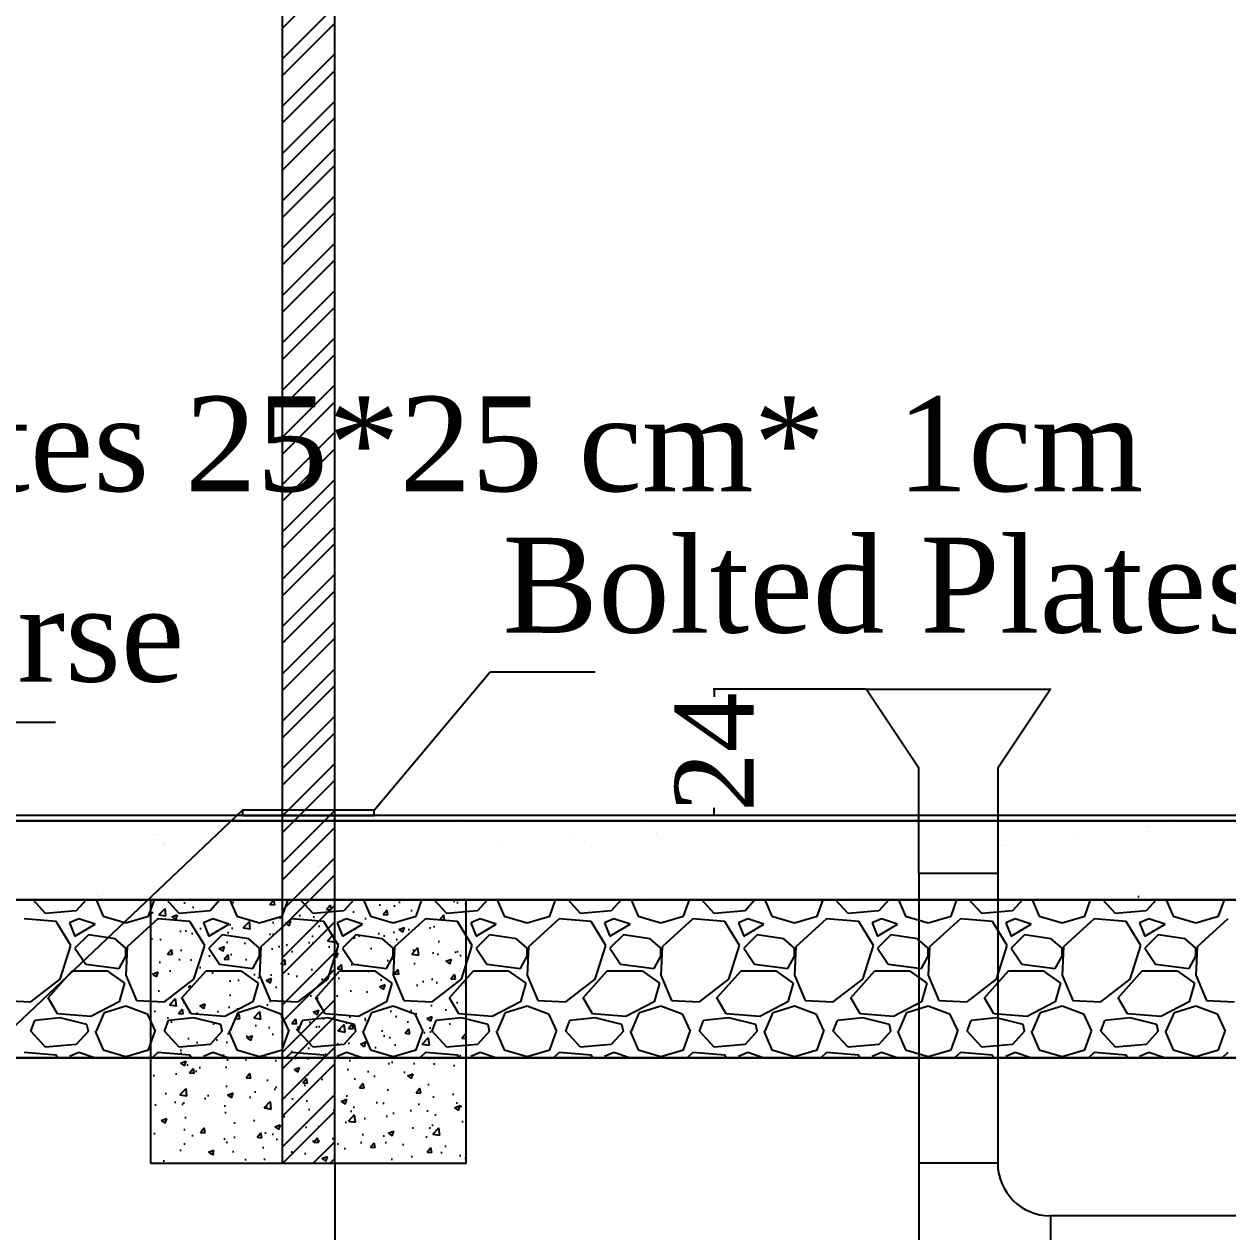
# Model space of a CAD drawing. Header units: centimetres. Extents: x 19229 to 51025, y 9487 to 24710.
# Drawn here: x 26334.9 to 26563.5, y 10765.9 to 10995.2 of the extents above; entities that cross this region are included whole.
import ezdxf

# ---------------------------------------------------------------- set-up
doc = ezdxf.new("R2010")
doc.units = ezdxf.units.CM
doc.layers.get('0').update_dxf_attribs({"linetype": 'CONTINUOUS'})
doc.layers.get('DEFPOINTS').update_dxf_attribs({"linetype": 'CONTINUOUS'})
doc.styles.add('style2', font='times.ttf', dxfattribs={"height": 15})
doc.styles.add('style3', font='times.ttf', dxfattribs={"height": 25})
doc.dimstyles.get("Standard").update_dxf_attribs({"dimtxt": 15, "dimasz": 0.18, "dimexe": 0.18, "dimexo": 0.0625, "dimgap": 0.09, "dimtad": 0, "dimdec": 0, "dimzin": 0, "dimdsep": 46, "dimtxsty": 'style2', "dimcen": 0.09, "dimadec": 0, "dimazin": 0, "dimtfac": 1, "dimtdec": 0, "dimtofl": 0, "dimtmove": 0, "dimatfit": 3, "dimfxl": 1, "dimtolj": 1, "dimtzin": 0, "dimarcsym": 0})
pattern_1 = [(37.5, (3570.38, 1228.156), (-1.60003, 48.941324), [0, -38.608, 0, -43.18, 0, -41.275]), (7.5, (3570.38, 1228.156), (44.95233, 71.68251), [0, -20.828, 0, -34.798, 0, -13.335]), (327.5, (3539.136, 1228.156), (79.09924, 0.14372), [0, -12.7, 0, -45.72, 0, -59.69]), (317.5, (3539.136, 1228.156), (76.35565, 22.29293), [0, -6.35, 0, -29.972, 0, -34.29])]

# ---------------------------------------------------------------- blocks, each defined once
blk = doc.blocks.new('*D46')
at = {"color": 0, "lineweight": -2, "transparency": 16777216}
for p, q in [((26494.71, 10868.91), (26465.74, 10868.91)), ((26465.92, 10868.73), (26465.92, 10867.45)), ((26465.92, 10845.09), (26465.92, 10846.36)), ((26494.71, 10844.91), (26465.74, 10844.91))]:
    blk.add_line(p, q, dxfattribs=at)
at = {"color": 0, "transparency": 16777216}
for points in [[(26465.89, 10868.73), (26465.95, 10868.73), (26465.92, 10868.91)], [(26465.89, 10845.09), (26465.95, 10845.09), (26465.92, 10844.91)]]:
    blk.add_solid(points, dxfattribs=at)
at = {"layer": 'DEFPOINTS', "color": 0, "transparency": 16777216}
for p in [(26494.77, 10868.91), (26465.92, 10844.91), (26494.77, 10844.91)]:
    blk.add_point(p, dxfattribs=at)
at = {"color": 0, "transparency": 16777216, "insert": (26465.92, 10856.91), "char_height": 15, "attachment_point": 5, "rotation": 90, "style": 'style2'}
blk.add_mtext('\\A1;24', dxfattribs=at)

msp = doc.modelspace()

# ---------------------------------------------------------------- hatches: boundary and pattern name
at = {"ltscale": 20}
h = msp.add_hatch(dxfattribs=at)
h.set_pattern_fill('STEEL', scale=2)
h.set_pattern_definition([(45, (-3828.197, 0), (-4.490128, 4.490128), []), (45, (-3828.197, 3.175), (-4.490128, 4.490128), [])])
h.paths.add_polyline_path([(26393.85, 11153.91), (26383.85, 11153.91), (26383.85, 11093.03), (26383.85, 10778.91), (26393.85, 10778.91)])
h = msp.add_hatch()
h.set_pattern_fill('AR-SAND')
h.set_pattern_definition(pattern_1)
h.paths.add_polyline_path([(26608.86, 10843.91), (26209.96, 10843.91), (26209.96, 10833.91), (26209.96, 10828.91), (26608.86, 10828.91)])
h = msp.add_hatch()
h.set_pattern_fill('AR-SAND')
h.set_pattern_definition(pattern_1)
h.paths.add_polyline_path([(26608.86, 10843.91), (26209.96, 10843.91), (26209.96, 10833.91), (26209.96, 10828.91), (26608.86, 10828.91)])
at = {"ltscale": 500}
h = msp.add_hatch(dxfattribs=at)
h.set_pattern_fill('CONCRETE_C', scale=1.5, pattern_type=2)
h.set_pattern_definition([(50, (4092.806, 1166.579), (10.7589027, -0.941282), [1.125, -12.375]), (355, (4092.806, 1166.579), (-2.08127, 11.282882), [0.9, -9.9]), (100.4514, (4093.703, 1166.5), (8.6776407, 10.341593), [0.956103, -10.5171317]), (46.1842, (4092.806, 1169.579), (16.008616, -2.482785), [1.6875, -18.5625]), (96.6356, (4094.14, 1169.372), (14.019941, 14.611768), [1.434154, -15.775695]), (351.1842, (4092.806, 1169.579), (14.019929, 14.611779), [1.35, -14.85]), (21, (4094.306, 1168.829), (8.9536058, -6.0392834), [1.125, -12.375]), (326, (4094.306, 1168.829), (3.64973, 10.8772507), [0.9, -9.9]), (71.4514, (4095.052, 1168.325), (12.6033394, 4.8379575), [0.956103, -10.5171317]), (37.5, (4092.806, 1166.5786), (0.1823978, 4.9934078), [0, -9.78, 0, -10.05, 0, -9.9375]), (7.5, (4092.806, 1166.5786), (3.9460431, 5.9161757), [0, -5.73, 0, -9.555, 0, -3.7875]), (327.5, (4089.461, 1166.5786), (8.00733654, -0.3383231), [0, -3.75, 0, -11.7, 0, -15.525]), (317.5, (4087.961, 1166.5786), (8.7477925, 1.5015747), [0, -4.875, 0, -7.77, 0, -11.025])])
h.paths.add_polyline_path([(26418.85, 10828.91), (26358.85, 10828.91), (26358.85, 10778.91), (26418.85, 10778.91)])

# ---------------------------------------------------------------- linework, layer by layer
at = {"color": 7, "ltscale": 20}
for p, q in [((26383.85, 11088.91), (26383.85, 10778.91)), ((26401.35, 10845.91), (26423.4, 10872.17)), ((26423.4, 10872.17), (26443.31, 10872.17)), ((26108.08, 10862.61), (26340.84, 10862.61)), ((26376.35, 10845.91), (26293.9, 10767.82)), ((26393.85, 10778.91), (26393.85, 10666.95))]:
    msp.add_line(p, q, dxfattribs=at)
at = {"color": 7}
for p, q in [((26607.36, 10844.91), (26168.85, 10844.91)), ((26608.86, 10843.91), (26168.85, 10843.91)), ((26608.86, 10843.91), (26168.85, 10843.91)), ((26168.85, 10843.91), (26608.86, 10843.91)), ((26351.78, 10843.28), (26351.78, 10843.28)), ((26417.62, 10843.3), (26417.62, 10843.3)), ((26437.31, 10843.71), (26437.31, 10843.71)), ((26452.18, 10843.35), (26452.18, 10843.35)), ((26457.64, 10843.53), (26457.64, 10843.53)), ((26552.58, 10843.42), (26552.58, 10843.42)), ((26338.1, 10841.48), (26338.1, 10841.48)), ((26344.32, 10841.22), (26344.32, 10841.22)), ((26345, 10842.39), (26345, 10842.39)), ((26347.65, 10842.74), (26347.65, 10842.74)), ((26360.14, 10841.25), (26360.14, 10841.25)), ((26375.96, 10841.28), (26375.96, 10841.28)), ((26391.78, 10841.31), (26391.78, 10841.31)), ((26407.6, 10841.33), (26407.6, 10841.33)), ((26423.41, 10841.36), (26423.41, 10841.36)), ((26428.31, 10840.95), (26428.31, 10840.95)), ((26434.38, 10841.01), (26434.38, 10841.01)), ((26438.51, 10841.55), (26438.51, 10841.55)), ((26439.23, 10841.39), (26439.23, 10841.39)), ((26445.41, 10842.46), (26445.41, 10842.46)), ((26448.05, 10842.81), (26448.05, 10842.81)), ((26455.02, 10841.38), (26455.02, 10841.38)), ((26455.05, 10841.42), (26455.05, 10841.42)), ((26458.57, 10842.68), (26458.57, 10842.68)), ((26468.32, 10841.55), (26468.32, 10841.55)), ((26470.87, 10841.45), (26470.87, 10841.45)), ((26478.26, 10843.09), (26478.26, 10843.09)), ((26481.32, 10841.49), (26481.32, 10841.49)), ((26486.69, 10841.48), (26486.69, 10841.48)), ((26495.04, 10841.98), (26495.04, 10841.98)), ((26498.59, 10842.91), (26498.59, 10842.91)), ((26499.53, 10842.05), (26499.53, 10842.05)), ((26502.51, 10841.51), (26502.51, 10841.51)), ((26508.33, 10842.15), (26508.33, 10842.15)), ((26518.33, 10841.54), (26518.33, 10841.54)), ((26519.22, 10842.46), (26519.22, 10842.46)), ((26521.33, 10842.09), (26521.33, 10842.09)), ((26534.15, 10841.56), (26534.15, 10841.56)), ((26534.78, 10841.07), (26534.78, 10841.07)), ((26535.05, 10842.58), (26535.05, 10842.58)), ((26538.91, 10841.62), (26538.91, 10841.62)), ((26539.55, 10842.29), (26539.55, 10842.29)), ((26540.48, 10841.43), (26540.48, 10841.43)), ((26545.81, 10842.52), (26545.81, 10842.52)), ((26548.35, 10842.75), (26548.35, 10842.75)), ((26548.45, 10842.87), (26548.45, 10842.87)), ((26549.97, 10841.59), (26549.97, 10841.59)), ((26560.17, 10841.84), (26560.17, 10841.84)), ((26561.34, 10842.69), (26561.34, 10842.69)), ((26334.98, 10839.58), (26334.98, 10839.58)), ((26340.13, 10840.5), (26340.13, 10840.5)), ((26346.46, 10839.85), (26346.46, 10839.85)), ((26348.28, 10839.75), (26348.28, 10839.75)), ((26360.46, 10840.32), (26360.46, 10840.32)), ((26361.28, 10839.68), (26361.28, 10839.68)), ((26361.39, 10839.47), (26361.39, 10839.47)), ((26362.28, 10839.88), (26362.28, 10839.88)), ((26375, 10840.18), (26375, 10840.18)), ((26378.1, 10839.91), (26378.1, 10839.91)), ((26381.08, 10839.87), (26381.08, 10839.87)), ((26388.29, 10840.35), (26388.29, 10840.35)), ((26393.92, 10839.94), (26393.92, 10839.94)), ((26401.29, 10840.28), (26401.29, 10840.28)), ((26401.41, 10839.7), (26401.41, 10839.7)), ((26402.35, 10838.84), (26402.35, 10838.84)), ((26409.74, 10839.97), (26409.74, 10839.97)), ((26415.01, 10840.78), (26415.01, 10840.78)), ((26418.06, 10838.86), (26418.06, 10838.86)), ((26420.7, 10839.21), (26420.7, 10839.21)), ((26422.04, 10839.25), (26422.04, 10839.25)), ((26424.83, 10839.75), (26424.83, 10839.75)), ((26425.56, 10840), (26425.56, 10840)), ((26431.73, 10840.66), (26431.73, 10840.66)), ((26441.3, 10840.89), (26441.3, 10840.89)), ((26441.38, 10840.03), (26441.38, 10840.03)), ((26442.37, 10839.08), (26442.37, 10839.08)), ((26457.2, 10840.06), (26457.2, 10840.06)), ((26462.99, 10838.63), (26462.99, 10838.63)), ((26473.02, 10840.08), (26473.02, 10840.08)), ((26488.84, 10840.11), (26488.84, 10840.11)), ((26504.66, 10840.14), (26504.66, 10840.14)), ((26518.46, 10838.92), (26518.46, 10838.92)), ((26520.48, 10840.17), (26520.48, 10840.17)), ((26521.11, 10839.27), (26521.11, 10839.27)), ((26525.24, 10839.82), (26525.24, 10839.82)), ((26532.14, 10840.72), (26532.14, 10840.72)), ((26536.3, 10840.2), (26536.3, 10840.2)), ((26552.12, 10840.23), (26552.12, 10840.23)), ((26404.38, 10837.06), (26404.38, 10837.06)), ((26407.03, 10837.41), (26407.03, 10837.41)), ((26411.16, 10837.95), (26411.16, 10837.95)), ((26443.3, 10838.22), (26443.3, 10838.22)), ((26448.47, 10836.36), (26448.47, 10836.36)), ((26475.19, 10836.79), (26475.19, 10836.79)), ((26483.32, 10838.45), (26483.32, 10838.45)), ((26484.26, 10837.59), (26484.26, 10837.59)), ((26488.49, 10836.96), (26488.49, 10836.96)), ((26501.48, 10836.89), (26501.48, 10836.89)), ((26503.95, 10838), (26503.95, 10838)), ((26504.79, 10837.12), (26504.79, 10837.12)), ((26507.43, 10837.47), (26507.43, 10837.47)), ((26511.56, 10838.01), (26511.56, 10838.01)), ((26515.2, 10837.39), (26515.2, 10837.39)), ((26524.27, 10837.83), (26524.27, 10837.83)), ((26525.21, 10836.97), (26525.21, 10836.97)), ((26528.5, 10837.56), (26528.5, 10837.56)), ((26541.5, 10837.5), (26541.5, 10837.5)), ((26544.9, 10837.38), (26544.9, 10837.38)), ((26555.22, 10837.99), (26555.22, 10837.99)), ((26338.35, 10834.91), (26338.35, 10834.91)), ((26341.43, 10834.49), (26341.43, 10834.49)), ((26345.19, 10835.86), (26345.19, 10835.86)), ((26346.12, 10835.01), (26346.12, 10835.01)), ((26354.17, 10834.94), (26354.17, 10834.94)), ((26355.15, 10834.98), (26355.15, 10834.98)), ((26365.81, 10835.42), (26365.81, 10835.42)), ((26368.45, 10835.15), (26368.45, 10835.15)), ((26369.99, 10834.97), (26369.99, 10834.97)), ((26381.44, 10835.09), (26381.44, 10835.09)), ((26383.81, 10834.35), (26383.81, 10834.35)), ((26385.81, 10835), (26385.81, 10835)), ((26386.14, 10835.24), (26386.14, 10835.24)), ((26387.08, 10834.38), (26387.08, 10834.38)), ((26390.71, 10835.26), (26390.71, 10835.26)), ((26393.35, 10835.61), (26393.35, 10835.61)), ((26395.16, 10835.58), (26395.16, 10835.58)), ((26397.48, 10836.15), (26397.48, 10836.15)), ((26401.63, 10835.03), (26401.63, 10835.03)), ((26406.77, 10834.79), (26406.77, 10834.79)), ((26408.46, 10835.75), (26408.46, 10835.75)), ((26417.45, 10835.06), (26417.45, 10835.06)), ((26421.46, 10835.69), (26421.46, 10835.69)), ((26427.09, 10834.62), (26427.09, 10834.62)), ((26433.27, 10835.09), (26433.27, 10835.09)), ((26435.18, 10836.19), (26435.18, 10836.19)), ((26447.72, 10834.17), (26447.72, 10834.17)), ((26449.09, 10835.11), (26449.09, 10835.11)), ((26461.47, 10836.29), (26461.47, 10836.29)), ((26464.91, 10835.14), (26464.91, 10835.14)), ((26480.73, 10835.17), (26480.73, 10835.17)), ((26484.21, 10834.41), (26484.21, 10834.41)), ((26491.11, 10835.32), (26491.11, 10835.32)), ((26493.76, 10835.67), (26493.76, 10835.67)), ((26496.55, 10835.2), (26496.55, 10835.2)), ((26497.89, 10836.21), (26497.89, 10836.21)), ((26512.37, 10835.23), (26512.37, 10835.23)), ((26528.19, 10835.26), (26528.19, 10835.26)), ((26544.01, 10835.29), (26544.01, 10835.29)), ((26559.83, 10835.32), (26559.83, 10835.32)), ((26366.01, 10832), (26366.01, 10832)), ((26370.14, 10832.55), (26370.14, 10832.55)), ((26377.04, 10833.46), (26377.04, 10833.46)), ((26379.68, 10833.81), (26379.68, 10833.81)), ((26428.03, 10833.76), (26428.03, 10833.76)), ((26466.41, 10832.07), (26466.41, 10832.07)), ((26468.05, 10833.99), (26468.05, 10833.99)), ((26468.64, 10831.76), (26468.64, 10831.76)), ((26468.98, 10833.14), (26468.98, 10833.14)), ((26470.54, 10832.61), (26470.54, 10832.61)), ((26477.44, 10833.52), (26477.44, 10833.52)), ((26480.08, 10833.87), (26480.08, 10833.87)), ((26488.68, 10833.54), (26488.68, 10833.54)), ((26495.36, 10832.19), (26495.36, 10832.19)), ((26504.77, 10833.91), (26504.77, 10763.91)), ((26508.65, 10832.36), (26508.65, 10832.36)), ((26509, 10833.37), (26509, 10833.37)), ((26509.94, 10832.51), (26509.94, 10832.51)), ((26519.77, 10833.91), (26519.77, 10778.91)), ((26521.65, 10832.3), (26521.65, 10832.3)), ((26529.63, 10832.92), (26529.63, 10832.92)), ((26535.37, 10832.8), (26535.37, 10832.8)), ((26548.67, 10832.97), (26548.67, 10832.97)), ((26549.96, 10832.75), (26549.96, 10832.75)), ((26550.89, 10831.89), (26550.89, 10831.89)), ((26561.66, 10832.9), (26561.66, 10832.9)), ((26335.3, 10829.79), (26335.3, 10829.79)), ((26348.6, 10829.96), (26348.6, 10829.96)), ((26349.69, 10829.86), (26349.69, 10829.86)), ((26350.54, 10830.96), (26350.54, 10830.96)), ((26352.33, 10830.2), (26352.33, 10830.2)), ((26356.46, 10830.75), (26356.46, 10830.75)), ((26361.6, 10829.89), (26361.6, 10829.89)), ((26363.36, 10831.66), (26363.36, 10831.66)), ((26370.87, 10830.78), (26370.87, 10830.78)), ((26371.81, 10829.92), (26371.81, 10829.92)), ((26375.32, 10830.39), (26375.32, 10830.39)), ((26388.61, 10830.56), (26388.61, 10830.56)), ((26391.5, 10830.33), (26391.5, 10830.33)), ((26401.61, 10830.5), (26401.61, 10830.5)), ((26411.82, 10830.16), (26411.82, 10830.16)), ((26415.33, 10830.99), (26415.33, 10830.99)), ((26428.63, 10831.16), (26428.63, 10831.16)), ((26432.45, 10829.71), (26432.45, 10829.71)), ((26441.62, 10831.1), (26441.62, 10831.1)), ((26450.09, 10829.92), (26450.09, 10829.92)), ((26452.73, 10830.27), (26452.73, 10830.27)), ((26452.78, 10829.53), (26452.78, 10829.53)), ((26455.34, 10831.59), (26455.34, 10831.59)), ((26456.86, 10830.81), (26456.86, 10830.81)), ((26463.76, 10831.72), (26463.76, 10831.72)), ((26481.64, 10831.7), (26481.64, 10831.7)), ((26550.49, 10829.99), (26550.49, 10829.99)), ((26553.14, 10830.34), (26553.14, 10830.34)), ((26557.27, 10830.88), (26557.27, 10830.88)), ((26633.86, 10828.91), (26168.85, 10828.91)), ((26608.86, 10828.91), (26168.85, 10828.91)), ((26168.85, 10828.91), (26608.86, 10828.91)), ((26338.94, 10826.31), (26336.56, 10828.91)), ((26342.79, 10828.95), (26342.79, 10828.95)), ((26346.66, 10828.91), (26344.78, 10826.82)), ((26348.53, 10828.91), (26349.86, 10825.8)), ((26358.5, 10825.8), (26359.61, 10828.91)), ((26364.34, 10826.31), (26361.96, 10828.91)), ((26372.06, 10828.91), (26370.18, 10826.82)), ((26373.93, 10828.91), (26375.26, 10825.8)), ((26383.9, 10825.8), (26385.01, 10828.91)), ((26389.74, 10826.31), (26387.36, 10828.91)), ((26397.46, 10828.91), (26395.58, 10826.82)), ((26399.33, 10828.91), (26400.66, 10825.8)), ((26409.3, 10825.8), (26410.41, 10828.91)), ((26412.76, 10829.3), (26412.76, 10829.3)), ((26415.14, 10826.31), (26412.76, 10828.91)), ((26422.86, 10828.91), (26420.98, 10826.82)), ((26424.73, 10828.91), (26426.06, 10825.8)), ((26434.7, 10825.8), (26435.81, 10828.91)), ((26440.54, 10826.31), (26438.16, 10828.91)), ((26443.19, 10829.01), (26443.19, 10829.01)), ((26448.26, 10828.91), (26446.38, 10826.82)), ((26450.13, 10828.91), (26451.46, 10825.8)), ((26460.1, 10825.8), (26461.21, 10828.91)), ((26465.94, 10826.31), (26463.56, 10828.91)), ((26473.66, 10828.91), (26471.78, 10826.82)), ((26473.4, 10829.09), (26473.4, 10829.09)), ((26475.53, 10828.91), (26476.86, 10825.8)), ((26485.5, 10825.8), (26486.61, 10828.91)), ((26491.34, 10826.31), (26488.96, 10828.91)), ((26493.73, 10828.91), (26493.73, 10828.91)), ((26499.06, 10828.91), (26497.18, 10826.82)), ((26500.93, 10828.91), (26502.26, 10825.8)), ((26510.9, 10825.8), (26512.01, 10828.91)), ((26516.74, 10826.31), (26514.36, 10828.91)), ((26524.46, 10828.91), (26522.58, 10826.82)), ((26526.33, 10828.91), (26527.66, 10825.8)), ((26536.3, 10825.8), (26537.41, 10828.91)), ((26542.14, 10826.31), (26539.76, 10828.91)), ((26543.59, 10829.08), (26543.59, 10829.08)), ((26549.86, 10828.91), (26547.98, 10826.82)), ((26551.73, 10828.91), (26553.06, 10825.8)), ((26561.7, 10825.8), (26562.81, 10828.91)), ((26340.97, 10824.78), (26334.87, 10825.29)), ((26344.78, 10826.82), (26338.94, 10826.31)), ((26345.29, 10825.29), (26343.51, 10824.53)), ((26348.34, 10824.28), (26345.29, 10825.29)), ((26349.86, 10825.8), (26354.18, 10824.53)), ((26354.18, 10824.53), (26358.5, 10825.8)), ((26360.27, 10825.29), (26354.43, 10819.96)), ((26366.37, 10824.78), (26360.27, 10825.29)), ((26370.18, 10826.82), (26364.34, 10826.31)), ((26370.69, 10825.29), (26368.91, 10824.53)), ((26373.74, 10824.28), (26370.69, 10825.29)), ((26375.26, 10825.8), (26379.58, 10824.53)), ((26379.58, 10824.53), (26383.9, 10825.8)), ((26385.67, 10825.29), (26379.83, 10819.96)), ((26391.77, 10824.78), (26385.67, 10825.29)), ((26395.58, 10826.82), (26389.74, 10826.31)), ((26396.09, 10825.29), (26394.31, 10824.53)), ((26399.14, 10824.28), (26396.09, 10825.29)), ((26400.66, 10825.8), (26404.98, 10824.53)), ((26404.98, 10824.53), (26409.3, 10825.8)), ((26411.07, 10825.29), (26405.23, 10819.96)), ((26417.17, 10824.78), (26411.07, 10825.29)), ((26420.98, 10826.82), (26415.14, 10826.31)), ((26421.49, 10825.29), (26419.71, 10824.53)), ((26424.54, 10824.28), (26421.49, 10825.29)), ((26426.06, 10825.8), (26430.38, 10824.53)), ((26430.38, 10824.53), (26434.7, 10825.8)), ((26436.47, 10825.29), (26430.63, 10819.96)), ((26442.57, 10824.78), (26436.47, 10825.29)), ((26446.38, 10826.82), (26440.54, 10826.31)), ((26446.89, 10825.29), (26445.11, 10824.53)), ((26449.94, 10824.28), (26446.89, 10825.29)), ((26451.46, 10825.8), (26455.78, 10824.53)), ((26455.78, 10824.53), (26460.1, 10825.8)), ((26461.87, 10825.29), (26456.03, 10819.96)), ((26467.97, 10824.78), (26461.87, 10825.29)), ((26471.78, 10826.82), (26465.94, 10826.31)), ((26472.29, 10825.29), (26470.51, 10824.53)), ((26475.34, 10824.28), (26472.29, 10825.29)), ((26476.86, 10825.8), (26481.18, 10824.53)), ((26481.18, 10824.53), (26485.5, 10825.8)), ((26487.27, 10825.29), (26481.43, 10819.96)), ((26493.37, 10824.78), (26487.27, 10825.29)), ((26497.18, 10826.82), (26491.34, 10826.31)), ((26497.69, 10825.29), (26495.91, 10824.53)), ((26500.74, 10824.28), (26497.69, 10825.29)), ((26502.26, 10825.8), (26506.58, 10824.53)), ((26506.58, 10824.53), (26510.9, 10825.8)), ((26512.67, 10825.29), (26506.83, 10819.96)), ((26518.77, 10824.78), (26512.67, 10825.29)), ((26522.58, 10826.82), (26516.74, 10826.31)), ((26523.09, 10825.29), (26521.31, 10824.53)), ((26526.14, 10824.28), (26523.09, 10825.29)), ((26527.66, 10825.8), (26531.98, 10824.53)), ((26531.98, 10824.53), (26536.3, 10825.8)), ((26538.07, 10825.29), (26532.23, 10819.96)), ((26544.17, 10824.78), (26538.07, 10825.29)), ((26547.98, 10826.82), (26542.14, 10826.31)), ((26548.49, 10825.29), (26546.71, 10824.53)), ((26551.54, 10824.28), (26548.49, 10825.29)), ((26553.06, 10825.8), (26557.38, 10824.53)), ((26557.38, 10824.53), (26561.7, 10825.8)), ((26563.47, 10825.29), (26557.63, 10819.96)), ((26343.76, 10820.21), (26340.97, 10824.78)), ((26343.51, 10824.53), (26344.53, 10821.99)), ((26344.53, 10821.99), (26348.34, 10824.28)), ((26369.16, 10820.21), (26366.37, 10824.78)), ((26368.91, 10824.53), (26369.93, 10821.99)), ((26369.93, 10821.99), (26373.74, 10824.28)), ((26394.56, 10820.21), (26391.77, 10824.78)), ((26394.31, 10824.53), (26395.33, 10821.99)), ((26395.33, 10821.99), (26399.14, 10824.28)), ((26419.96, 10820.21), (26417.17, 10824.78)), ((26419.71, 10824.53), (26420.73, 10821.99)), ((26420.73, 10821.99), (26424.54, 10824.28)), ((26445.36, 10820.21), (26442.57, 10824.78)), ((26445.11, 10824.53), (26446.13, 10821.99)), ((26446.13, 10821.99), (26449.94, 10824.28)), ((26470.76, 10820.21), (26467.97, 10824.78)), ((26470.51, 10824.53), (26471.53, 10821.99)), ((26471.53, 10821.99), (26475.34, 10824.28)), ((26496.16, 10820.21), (26493.37, 10824.78)), ((26495.91, 10824.53), (26496.93, 10821.99)), ((26496.93, 10821.99), (26500.74, 10824.28)), ((26521.56, 10820.21), (26518.77, 10824.78)), ((26521.31, 10824.53), (26522.33, 10821.99)), ((26522.33, 10821.99), (26526.14, 10824.28)), ((26546.96, 10820.21), (26544.17, 10824.78)), ((26546.71, 10824.53), (26547.73, 10821.99)), ((26547.73, 10821.99), (26551.54, 10824.28)), ((26347.07, 10822.24), (26344.53, 10819.7)), ((26352.15, 10821.48), (26347.07, 10822.24)), ((26354.18, 10819.7), (26352.15, 10821.48)), ((26372.47, 10822.24), (26369.93, 10819.7)), ((26377.55, 10821.48), (26372.47, 10822.24)), ((26379.58, 10819.7), (26377.55, 10821.48)), ((26397.87, 10822.24), (26395.33, 10819.7)), ((26402.95, 10821.48), (26397.87, 10822.24)), ((26404.98, 10819.7), (26402.95, 10821.48)), ((26423.27, 10822.24), (26420.73, 10819.7)), ((26428.35, 10821.48), (26423.27, 10822.24)), ((26430.38, 10819.7), (26428.35, 10821.48)), ((26448.67, 10822.24), (26446.13, 10819.7)), ((26453.75, 10821.48), (26448.67, 10822.24)), ((26455.78, 10819.7), (26453.75, 10821.48)), ((26474.07, 10822.24), (26471.53, 10819.7)), ((26479.15, 10821.48), (26474.07, 10822.24)), ((26481.18, 10819.7), (26479.15, 10821.48)), ((26499.47, 10822.24), (26496.93, 10819.7)), ((26504.55, 10821.48), (26499.47, 10822.24)), ((26506.58, 10819.7), (26504.55, 10821.48)), ((26524.87, 10822.24), (26522.33, 10819.7)), ((26529.95, 10821.48), (26524.87, 10822.24)), ((26531.98, 10819.7), (26529.95, 10821.48)), ((26550.27, 10822.24), (26547.73, 10819.7)), ((26555.35, 10821.48), (26550.27, 10822.24)), ((26557.38, 10819.7), (26555.35, 10821.48)), ((26341.73, 10813.86), (26343.76, 10820.21)), ((26344.53, 10819.7), (26346.56, 10816.66)), ((26352.91, 10815.89), (26354.18, 10818.18)), ((26354.43, 10819.96), (26354.18, 10814.62)), ((26354.18, 10818.18), (26354.18, 10819.7)), ((26367.13, 10813.86), (26369.16, 10820.21)), ((26369.93, 10819.7), (26371.96, 10816.66)), ((26378.31, 10815.89), (26379.58, 10818.18)), ((26379.83, 10819.96), (26379.58, 10814.62)), ((26379.58, 10818.18), (26379.58, 10819.7)), ((26392.53, 10813.86), (26394.56, 10820.21)), ((26395.33, 10819.7), (26397.36, 10816.66)), ((26403.71, 10815.89), (26404.98, 10818.18)), ((26405.23, 10819.96), (26404.98, 10814.62)), ((26404.98, 10818.18), (26404.98, 10819.7)), ((26417.93, 10813.86), (26419.96, 10820.21)), ((26420.73, 10819.7), (26422.76, 10816.66)), ((26429.11, 10815.89), (26430.38, 10818.18)), ((26430.63, 10819.96), (26430.38, 10814.62)), ((26430.38, 10818.18), (26430.38, 10819.7)), ((26443.33, 10813.86), (26445.36, 10820.21)), ((26446.13, 10819.7), (26448.16, 10816.66)), ((26454.51, 10815.89), (26455.78, 10818.18)), ((26456.03, 10819.96), (26455.78, 10814.62)), ((26455.78, 10818.18), (26455.78, 10819.7)), ((26468.73, 10813.86), (26470.76, 10820.21)), ((26471.53, 10819.7), (26473.56, 10816.66)), ((26479.91, 10815.89), (26481.18, 10818.18)), ((26481.43, 10819.96), (26481.18, 10814.62)), ((26481.18, 10818.18), (26481.18, 10819.7)), ((26494.13, 10813.86), (26496.16, 10820.21)), ((26496.93, 10819.7), (26498.96, 10816.66)), ((26505.31, 10815.89), (26506.58, 10818.18)), ((26506.83, 10819.96), (26506.58, 10814.62)), ((26506.58, 10818.18), (26506.58, 10819.7)), ((26519.53, 10813.86), (26521.56, 10820.21)), ((26522.33, 10819.7), (26524.36, 10816.66)), ((26530.71, 10815.89), (26531.98, 10818.18)), ((26532.23, 10819.96), (26531.98, 10814.62)), ((26531.98, 10818.18), (26531.98, 10819.7)), ((26544.93, 10813.86), (26546.96, 10820.21)), ((26547.73, 10819.7), (26549.76, 10816.66)), ((26556.11, 10815.89), (26557.38, 10818.18)), ((26557.63, 10819.96), (26557.38, 10814.62)), ((26557.38, 10818.18), (26557.38, 10819.7)), ((26346.56, 10816.66), (26352.91, 10815.89)), ((26371.96, 10816.66), (26378.31, 10815.89)), ((26397.36, 10816.66), (26403.71, 10815.89)), ((26422.76, 10816.66), (26429.11, 10815.89)), ((26448.16, 10816.66), (26454.51, 10815.89)), ((26473.56, 10816.66), (26479.91, 10815.89)), ((26498.96, 10816.66), (26505.31, 10815.89)), ((26524.36, 10816.66), (26530.71, 10815.89)), ((26549.76, 10816.66), (26556.11, 10815.89)), ((26336.14, 10809.54), (26341.73, 10813.86)), ((26339.45, 10810.31), (26344.02, 10815.39)), ((26344.02, 10815.39), (26350.62, 10815.39)), ((26350.62, 10815.39), (26353.92, 10813.1)), ((26354.18, 10814.62), (26356.21, 10809.8)), ((26361.54, 10809.54), (26367.13, 10813.86)), ((26364.85, 10810.31), (26369.42, 10815.39)), ((26369.42, 10815.39), (26376.02, 10815.39)), ((26376.02, 10815.39), (26379.32, 10813.1)), ((26379.58, 10814.62), (26381.61, 10809.8)), ((26386.94, 10809.54), (26392.53, 10813.86)), ((26390.25, 10810.31), (26394.82, 10815.39)), ((26394.82, 10815.39), (26401.42, 10815.39)), ((26401.42, 10815.39), (26404.72, 10813.1)), ((26404.98, 10814.62), (26407.01, 10809.8)), ((26412.34, 10809.54), (26417.93, 10813.86)), ((26415.65, 10810.31), (26420.22, 10815.39)), ((26420.22, 10815.39), (26426.82, 10815.39)), ((26426.82, 10815.39), (26430.12, 10813.1)), ((26430.38, 10814.62), (26432.41, 10809.8)), ((26437.74, 10809.54), (26443.33, 10813.86)), ((26441.05, 10810.31), (26445.62, 10815.39)), ((26445.62, 10815.39), (26452.22, 10815.39)), ((26452.22, 10815.39), (26455.52, 10813.1)), ((26455.78, 10814.62), (26457.81, 10809.8)), ((26463.14, 10809.54), (26468.73, 10813.86)), ((26466.45, 10810.31), (26471.02, 10815.39)), ((26471.02, 10815.39), (26477.62, 10815.39)), ((26477.62, 10815.39), (26480.92, 10813.1)), ((26481.18, 10814.62), (26483.21, 10809.8)), ((26488.54, 10809.54), (26494.13, 10813.86)), ((26491.85, 10810.31), (26496.42, 10815.39)), ((26496.42, 10815.39), (26503.02, 10815.39)), ((26503.02, 10815.39), (26506.32, 10813.1)), ((26506.58, 10814.62), (26508.61, 10809.8)), ((26513.94, 10809.54), (26519.53, 10813.86)), ((26517.25, 10810.31), (26521.82, 10815.39)), ((26521.82, 10815.39), (26528.42, 10815.39)), ((26528.42, 10815.39), (26531.72, 10813.1)), ((26531.98, 10814.62), (26534.01, 10809.8)), ((26539.34, 10809.54), (26544.93, 10813.86)), ((26542.65, 10810.31), (26547.22, 10815.39)), ((26547.22, 10815.39), (26553.82, 10815.39)), ((26553.82, 10815.39), (26557.12, 10813.1)), ((26557.38, 10814.62), (26559.41, 10809.8)), ((26353.92, 10813.1), (26352.91, 10809.54)), ((26379.32, 10813.1), (26378.31, 10809.54)), ((26404.72, 10813.1), (26403.71, 10809.54)), ((26430.12, 10813.1), (26429.11, 10809.54)), ((26455.52, 10813.1), (26454.51, 10809.54)), ((26480.92, 10813.1), (26479.91, 10809.54)), ((26506.32, 10813.1), (26505.31, 10809.54)), ((26531.72, 10813.1), (26530.71, 10809.54)), ((26557.12, 10813.1), (26556.11, 10809.54)), ((26330.81, 10809.8), (26336.14, 10809.54)), ((26341.22, 10807.26), (26339.45, 10810.31)), ((26352.91, 10809.54), (26347.57, 10806.75)), ((26356.21, 10809.8), (26361.54, 10809.54)), ((26366.62, 10807.26), (26364.85, 10810.31)), ((26378.31, 10809.54), (26372.97, 10806.75)), ((26381.61, 10809.8), (26386.94, 10809.54)), ((26392.02, 10807.26), (26390.25, 10810.31)), ((26403.71, 10809.54), (26398.37, 10806.75)), ((26407.01, 10809.8), (26412.34, 10809.54)), ((26417.42, 10807.26), (26415.65, 10810.31)), ((26429.11, 10809.54), (26423.77, 10806.75)), ((26432.41, 10809.8), (26437.74, 10809.54)), ((26442.82, 10807.26), (26441.05, 10810.31)), ((26454.51, 10809.54), (26449.17, 10806.75)), ((26457.81, 10809.8), (26463.14, 10809.54)), ((26468.22, 10807.26), (26466.45, 10810.31)), ((26479.91, 10809.54), (26474.57, 10806.75)), ((26483.21, 10809.8), (26488.54, 10809.54)), ((26493.62, 10807.26), (26491.85, 10810.31)), ((26505.31, 10809.54), (26499.97, 10806.75)), ((26508.61, 10809.8), (26513.94, 10809.54)), ((26519.02, 10807.26), (26517.25, 10810.31)), ((26530.71, 10809.54), (26525.37, 10806.75)), ((26534.01, 10809.8), (26539.34, 10809.54)), ((26544.42, 10807.26), (26542.65, 10810.31)), ((26556.11, 10809.54), (26550.77, 10806.75)), ((26559.41, 10809.8), (26564.74, 10809.54)), ((26347.57, 10806.75), (26341.22, 10807.26)), ((26348.59, 10803.96), (26350.11, 10807.51)), ((26350.11, 10807.51), (26354.18, 10808.78)), ((26354.18, 10808.78), (26358.24, 10807.26)), ((26358.24, 10807.26), (26359.77, 10803.96)), ((26372.97, 10806.75), (26366.62, 10807.26)), ((26373.99, 10803.96), (26375.51, 10807.51)), ((26375.51, 10807.51), (26379.58, 10808.78)), ((26379.58, 10808.78), (26383.64, 10807.26)), ((26383.64, 10807.26), (26385.17, 10803.96)), ((26398.37, 10806.75), (26392.02, 10807.26)), ((26399.39, 10803.96), (26400.91, 10807.51)), ((26400.91, 10807.51), (26404.98, 10808.78)), ((26404.98, 10808.78), (26409.04, 10807.26)), ((26409.04, 10807.26), (26410.57, 10803.96)), ((26423.77, 10806.75), (26417.42, 10807.26)), ((26424.79, 10803.96), (26426.31, 10807.51)), ((26426.31, 10807.51), (26430.38, 10808.78)), ((26430.38, 10808.78), (26434.44, 10807.26)), ((26434.44, 10807.26), (26435.97, 10803.96)), ((26449.17, 10806.75), (26442.82, 10807.26)), ((26450.19, 10803.96), (26451.71, 10807.51)), ((26451.71, 10807.51), (26455.78, 10808.78)), ((26455.78, 10808.78), (26459.84, 10807.26)), ((26459.84, 10807.26), (26461.37, 10803.96)), ((26474.57, 10806.75), (26468.22, 10807.26)), ((26475.59, 10803.96), (26477.11, 10807.51)), ((26477.11, 10807.51), (26481.18, 10808.78)), ((26481.18, 10808.78), (26485.24, 10807.26)), ((26485.24, 10807.26), (26486.77, 10803.96)), ((26499.97, 10806.75), (26493.62, 10807.26)), ((26500.99, 10803.96), (26502.51, 10807.51)), ((26502.51, 10807.51), (26506.58, 10808.78)), ((26506.58, 10808.78), (26510.64, 10807.26)), ((26510.64, 10807.26), (26512.17, 10803.96)), ((26525.37, 10806.75), (26519.02, 10807.26)), ((26526.39, 10803.96), (26527.91, 10807.51)), ((26527.91, 10807.51), (26531.98, 10808.78)), ((26531.98, 10808.78), (26536.04, 10807.26)), ((26536.04, 10807.26), (26537.57, 10803.96)), ((26550.77, 10806.75), (26544.42, 10807.26)), ((26551.79, 10803.96), (26553.31, 10807.51)), ((26553.31, 10807.51), (26557.38, 10808.78)), ((26557.38, 10808.78), (26561.44, 10807.26)), ((26561.44, 10807.26), (26562.97, 10803.96)), ((26336.14, 10803.96), (26336.91, 10805.99)), ((26341.73, 10806.5), (26336.91, 10805.99)), ((26346.81, 10805.23), (26341.73, 10806.5)), ((26347.07, 10803.96), (26346.81, 10805.23)), ((26361.54, 10803.96), (26362.31, 10805.99)), ((26367.13, 10806.5), (26362.31, 10805.99)), ((26372.21, 10805.23), (26367.13, 10806.5)), ((26372.47, 10803.96), (26372.21, 10805.23)), ((26386.94, 10803.96), (26387.71, 10805.99)), ((26392.53, 10806.5), (26387.71, 10805.99)), ((26397.61, 10805.23), (26392.53, 10806.5)), ((26397.87, 10803.96), (26397.61, 10805.23)), ((26412.34, 10803.96), (26413.11, 10805.99)), ((26417.93, 10806.5), (26413.11, 10805.99)), ((26423.01, 10805.23), (26417.93, 10806.5)), ((26423.27, 10803.96), (26423.01, 10805.23)), ((26437.74, 10803.96), (26438.51, 10805.99)), ((26443.33, 10806.5), (26438.51, 10805.99)), ((26448.41, 10805.23), (26443.33, 10806.5)), ((26448.67, 10803.96), (26448.41, 10805.23)), ((26463.14, 10803.96), (26463.91, 10805.99)), ((26468.73, 10806.5), (26463.91, 10805.99)), ((26473.81, 10805.23), (26468.73, 10806.5)), ((26474.07, 10803.96), (26473.81, 10805.23)), ((26488.54, 10803.96), (26489.31, 10805.99)), ((26494.13, 10806.5), (26489.31, 10805.99)), ((26499.21, 10805.23), (26494.13, 10806.5)), ((26499.47, 10803.96), (26499.21, 10805.23)), ((26513.94, 10803.96), (26514.71, 10805.99)), ((26519.53, 10806.5), (26514.71, 10805.99)), ((26524.61, 10805.23), (26519.53, 10806.5)), ((26524.87, 10803.96), (26524.61, 10805.23)), ((26539.34, 10803.96), (26540.11, 10805.99)), ((26544.93, 10806.5), (26540.11, 10805.99)), ((26550.01, 10805.23), (26544.93, 10806.5)), ((26550.27, 10803.96), (26550.01, 10805.23)), ((26338.94, 10800.91), (26336.14, 10803.96)), ((26347.07, 10803.96), (26344.78, 10801.42)), ((26348.34, 10803.96), (26349.86, 10800.4)), ((26358.5, 10800.4), (26359.77, 10803.96)), ((26364.34, 10800.91), (26361.54, 10803.96)), ((26372.47, 10803.96), (26370.18, 10801.42)), ((26373.74, 10803.96), (26375.26, 10800.4)), ((26383.9, 10800.4), (26385.17, 10803.96)), ((26389.74, 10800.91), (26386.94, 10803.96)), ((26397.87, 10803.96), (26395.58, 10801.42)), ((26399.14, 10803.96), (26400.66, 10800.4)), ((26409.3, 10800.4), (26410.57, 10803.96)), ((26415.14, 10800.91), (26412.34, 10803.96)), ((26423.27, 10803.96), (26420.98, 10801.42)), ((26424.54, 10803.96), (26426.06, 10800.4)), ((26434.7, 10800.4), (26435.97, 10803.96)), ((26440.54, 10800.91), (26437.74, 10803.96)), ((26448.67, 10803.96), (26446.38, 10801.42)), ((26449.94, 10803.96), (26451.46, 10800.4)), ((26460.1, 10800.4), (26461.37, 10803.96)), ((26465.94, 10800.91), (26463.14, 10803.96)), ((26474.07, 10803.96), (26471.78, 10801.42)), ((26475.34, 10803.96), (26476.86, 10800.4)), ((26485.5, 10800.4), (26486.77, 10803.96)), ((26491.34, 10800.91), (26488.54, 10803.96)), ((26499.47, 10803.96), (26497.18, 10801.42)), ((26500.74, 10803.96), (26502.26, 10800.4)), ((26510.9, 10800.4), (26512.17, 10803.96)), ((26516.74, 10800.91), (26513.94, 10803.96)), ((26524.87, 10803.96), (26522.58, 10801.42)), ((26526.14, 10803.96), (26527.66, 10800.4)), ((26536.3, 10800.4), (26537.57, 10803.96)), ((26542.14, 10800.91), (26539.34, 10803.96)), ((26550.27, 10803.96), (26547.98, 10801.42)), ((26551.54, 10803.96), (26553.06, 10800.4)), ((26561.7, 10800.4), (26562.97, 10803.96)), ((26340.97, 10799.38), (26334.87, 10799.89)), ((26344.78, 10801.42), (26338.94, 10800.91)), ((26345.29, 10799.89), (26343.51, 10799.13)), ((26348.25, 10798.91), (26345.29, 10799.89)), ((26349.86, 10800.4), (26354.18, 10799.13)), ((26354.18, 10799.13), (26358.5, 10800.4)), ((26360.27, 10799.89), (26359.19, 10798.91)), ((26366.37, 10799.38), (26360.27, 10799.89)), ((26370.18, 10801.42), (26364.34, 10800.91)), ((26370.69, 10799.89), (26368.91, 10799.13)), ((26373.65, 10798.91), (26370.69, 10799.89)), ((26375.26, 10800.4), (26379.58, 10799.13)), ((26379.58, 10799.13), (26383.9, 10800.4)), ((26385.67, 10799.89), (26384.59, 10798.91)), ((26391.77, 10799.38), (26385.67, 10799.89)), ((26395.58, 10801.42), (26389.74, 10800.91)), ((26396.09, 10799.89), (26394.31, 10799.13)), ((26399.05, 10798.91), (26396.09, 10799.89)), ((26400.66, 10800.4), (26404.98, 10799.13)), ((26404.98, 10799.13), (26409.3, 10800.4)), ((26411.07, 10799.89), (26409.99, 10798.91)), ((26417.17, 10799.38), (26411.07, 10799.89)), ((26420.98, 10801.42), (26415.14, 10800.91)), ((26421.49, 10799.89), (26419.71, 10799.13)), ((26424.45, 10798.91), (26421.49, 10799.89)), ((26426.06, 10800.4), (26430.38, 10799.13)), ((26430.38, 10799.13), (26434.7, 10800.4)), ((26436.47, 10799.89), (26435.39, 10798.91)), ((26442.57, 10799.38), (26436.47, 10799.89)), ((26446.38, 10801.42), (26440.54, 10800.91)), ((26446.89, 10799.89), (26445.11, 10799.13)), ((26449.85, 10798.91), (26446.89, 10799.89)), ((26451.46, 10800.4), (26455.78, 10799.13)), ((26455.78, 10799.13), (26460.1, 10800.4)), ((26461.87, 10799.89), (26460.79, 10798.91)), ((26467.97, 10799.38), (26461.87, 10799.89)), ((26471.78, 10801.42), (26465.94, 10800.91)), ((26472.29, 10799.89), (26470.51, 10799.13)), ((26475.25, 10798.91), (26472.29, 10799.89)), ((26476.86, 10800.4), (26481.18, 10799.13)), ((26481.18, 10799.13), (26485.5, 10800.4)), ((26487.27, 10799.89), (26486.19, 10798.91)), ((26493.37, 10799.38), (26487.27, 10799.89)), ((26497.18, 10801.42), (26491.34, 10800.91)), ((26497.69, 10799.89), (26495.91, 10799.13)), ((26500.65, 10798.91), (26497.69, 10799.89)), ((26502.26, 10800.4), (26506.58, 10799.13)), ((26506.58, 10799.13), (26510.9, 10800.4)), ((26512.67, 10799.89), (26511.59, 10798.91)), ((26518.77, 10799.38), (26512.67, 10799.89)), ((26522.58, 10801.42), (26516.74, 10800.91)), ((26523.09, 10799.89), (26521.31, 10799.13)), ((26526.05, 10798.91), (26523.09, 10799.89)), ((26527.66, 10800.4), (26531.98, 10799.13)), ((26531.98, 10799.13), (26536.3, 10800.4)), ((26538.07, 10799.89), (26536.99, 10798.91)), ((26544.17, 10799.38), (26538.07, 10799.89)), ((26547.98, 10801.42), (26542.14, 10800.91)), ((26548.49, 10799.89), (26546.71, 10799.13)), ((26551.45, 10798.91), (26548.49, 10799.89)), ((26553.06, 10800.4), (26557.38, 10799.13)), ((26557.38, 10799.13), (26561.7, 10800.4)), ((26563.47, 10799.89), (26562.39, 10798.91)), ((26633.86, 10798.91), (26168.85, 10798.91)), ((26341.26, 10798.91), (26340.97, 10799.38)), ((26343.51, 10799.13), (26343.6, 10798.91)), ((26366.66, 10798.91), (26366.37, 10799.38)), ((26368.91, 10799.13), (26369, 10798.91)), ((26392.06, 10798.91), (26391.77, 10799.38)), ((26394.31, 10799.13), (26394.4, 10798.91)), ((26417.46, 10798.91), (26417.17, 10799.38)), ((26419.71, 10799.13), (26419.8, 10798.91)), ((26442.86, 10798.91), (26442.57, 10799.38)), ((26445.11, 10799.13), (26445.2, 10798.91)), ((26468.26, 10798.91), (26467.97, 10799.38)), ((26470.51, 10799.13), (26470.6, 10798.91)), ((26493.66, 10798.91), (26493.37, 10799.38)), ((26495.91, 10799.13), (26496, 10798.91)), ((26519.06, 10798.91), (26518.77, 10799.38)), ((26521.31, 10799.13), (26521.4, 10798.91)), ((26544.46, 10798.91), (26544.17, 10799.38)), ((26546.71, 10799.13), (26546.8, 10798.91)), ((26519.77, 10778.91), (26504.77, 10778.91)), ((26944.95, 10768.91), (26529.77, 10768.91)), ((26529.77, 10768.91), (26529.77, 10753.91))]:
    msp.add_line(p, q, dxfattribs=at)
at = {"color": 7, "ltscale": 20}
for points in [[(26383.85, 10778.91), (26393.85, 10778.91), (26393.85, 11153.91), (26383.85, 11153.91)], [(26376.35, 10844.91), (26401.35, 10844.91), (26401.35, 10845.91), (26376.35, 10845.91)], [(26358.85, 10778.91), (26418.85, 10778.91), (26418.85, 10828.91), (26358.85, 10828.91)], [(26358.85, 10778.91), (26418.85, 10778.91), (26418.85, 10828.91), (26358.85, 10828.91)]]:
    msp.add_lwpolyline(points, close=True, dxfattribs=at)
at = {"color": 7}
msp.add_lwpolyline([(26504.77, 10833.91), (26504.77, 10853.91), (26494.77, 10868.91), (26529.77, 10868.91), (26519.77, 10853.91), (26519.77, 10833.91)], close=True, dxfattribs=at)
msp.add_lwpolyline([(26168.85, 10798.91), (26633.86, 10798.91), (26633.86, 10828.91), (26168.85, 10828.91)], dxfattribs=at)
msp.add_arc((26529.77, 10778.91), 10, 180, 270, dxfattribs=at)

# ---------------------------------------------------------------- texts
at = {"color": 7, "style": 'style3'}
for s, p in [('Steel Box 10*10cm*4 mm Galvanized & two Plates 25*25 cm*  1cm', (25790.02, 10906.48)), ('Bolted Plates', (26425.75, 10879.64)), ('Compacted Base course', (26104.09, 10870.33))]:
    msp.add_text(s, height=18, dxfattribs=at).set_placement(p)

# ---------------------------------------------------------------- dimensions: what is measured, and where the dimension line sits
at = {"color": 7}
dim = msp.add_linear_dim(base=(26465.92, 10844.91), p1=(26494.77, 10868.91), p2=(26494.77, 10844.91), angle=90, dimstyle='Standard', dxfattribs=at)
dim.commit()
dim.dimension.update_dxf_attribs({"geometry": '*D46', "text_midpoint": (26465.92, 10856.91)})

doc.saveas('drawing.dxf')
